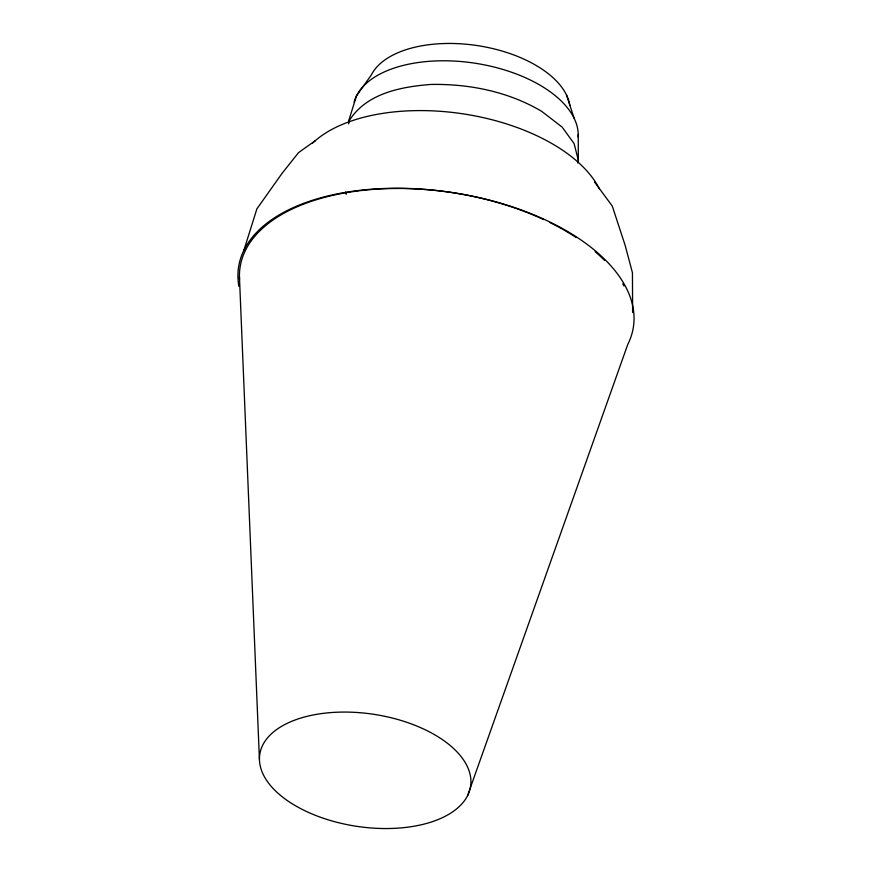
<?xml version="1.0" encoding="UTF-8"?>
<svg xmlns="http://www.w3.org/2000/svg" width="872" height="872" viewBox="0 0 872 872"><rect width="100%" height="100%" fill="white"/><g stroke="black" fill="none" stroke-linecap="round" stroke-linejoin="round"><path stroke-width="1.31" d="M348.582 123.868L349.367 120.467C366.545 93.228 401.12 86.764 430.91 84.442C469.354 83.756 508.452 91.625 541.752 111.387L562.211 127.17L574.114 143.629L578.343 160.328L577.744 162.933M243.855 250.395L256.902 208.844L282.103 173.31L298.507 152.665L315.392 140.599M348.811 120.369L356.517 95.833L371.385 74.872A101.817 54.108 8.6 0 1 477.9 45.671A101.817 54.108 8.6 0 1 569.852 105.567M467.577 795.646A106.624 56.658 8.6 0 0 336.908 712.228A106.624 56.658 8.6 0 0 291.063 803.058A106.624 56.658 8.6 0 0 467.577 795.646L627.775 344.407A198.914 105.708 8.6 0 0 458.454 193.562A198.914 105.708 8.6 0 0 239.528 279.323M594.53 182.008L612.264 206.032L625.148 245.348L632.44 272.718L632.625 312.536M566.495 94.983L574.125 118.265M345.704 191.982L346.293 194.303M239.44 276.805L259.42 759.414M578.223 134.43L578.343 160.328M312.252 143.466A155.957 82.873 8.6 0 1 464.972 114.145A155.957 82.873 8.6 0 1 599.369 188.897M238.895 286.343A198.969 105.73 8.6 0 1 333.148 194.739A198.969 105.73 8.6 0 1 543.79 219.613M549.905 222.534A198.969 105.73 8.6 0 1 576.218 237.533M595.151 251.681A198.969 105.73 8.6 0 1 604.612 260.445M622.772 283.858A198.969 105.73 8.6 0 1 623.971 286.016M354.097 102.068A113.567 60.342 8.6 0 1 475.622 63.307A113.567 60.342 8.6 0 1 578.158 137.068"/></g></svg>
